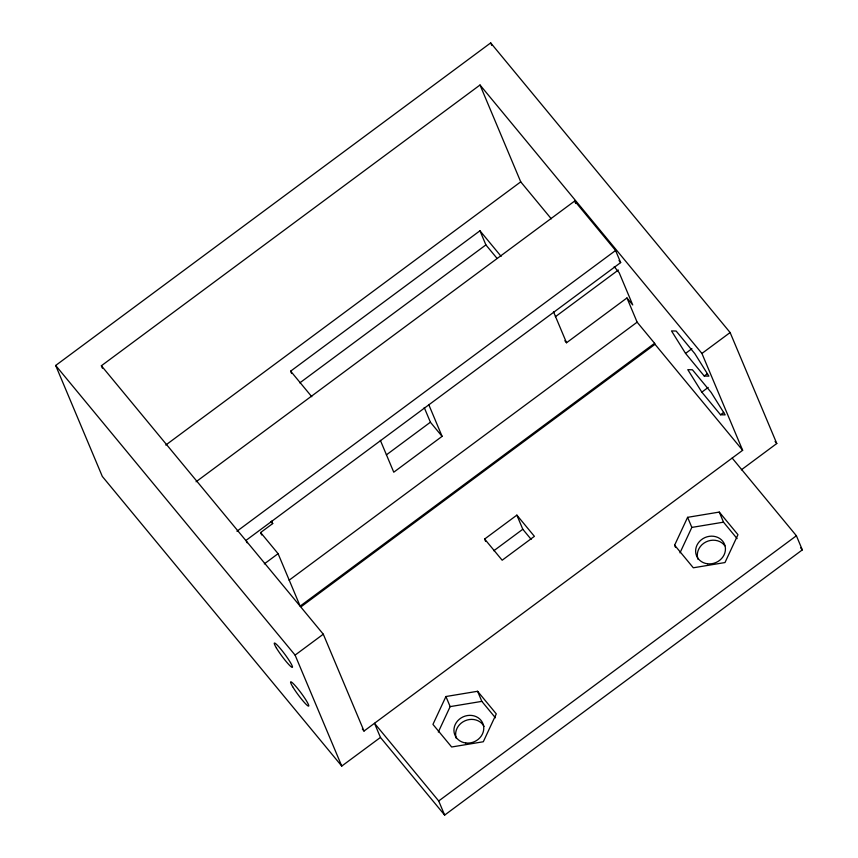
<?xml version="1.0" encoding="UTF-8"?>
<svg xmlns="http://www.w3.org/2000/svg" width="858" height="858" viewBox="0 0 858 858"><rect width="100%" height="100%" fill="white"/><g stroke="black" fill="none" stroke-linecap="round" stroke-linejoin="round"><path stroke-width="1.29" d="M445.924 696.524L432.947 724.388L451.64 746.996L483.311 741.752L496.289 713.888L477.595 691.28L445.924 696.524L450.16 706.617L438.309 732.056M674.624 545.184L687.601 517.331L719.272 512.076L737.966 534.684L724.989 562.548L693.318 567.792L674.624 545.184L675.568 547.425M679.986 552.852L691.838 527.413L687.601 517.331M362.312 728.989L364.017 731.048L742.642 450.3L701.93 353.453L480.019 85.006L101.383 365.755L102.424 368.211M732.196 458.097L796.396 535.757L802.327 549.881L444.648 815.1L438.706 800.975L374.517 723.315L380.448 737.44L341.752 766.076L102.317 476.437L55.673 365.465L490.69 42.9L730.126 332.539L776.78 443.522L741.355 469.83M165.766 445.055L520.731 181.853L480.019 85.006M291.634 373.509L290.647 371.149L479.965 230.781L501.115 256.36M299.807 382.882L485.896 244.905L479.965 230.781M196.064 481.767L574.688 201.019L615.583 250.482L620.666 262.591L246.074 540.347L247.104 542.803M236.947 531.231L615.583 250.482M261.647 534.974L260.618 532.539L272.705 523.573L271.664 521.117M555.362 316.741L618.35 270.034M386.368 454.879L430.405 422.222L424.227 407.518M264.307 563.888L278.089 553.667L260.618 532.539M564.864 340.733L566.537 342.76L626.951 297.962L632.732 304.955L619.165 272.672L614.21 266.677M428.7 404.504L442.095 436.357L393.758 472.2L380.362 440.347M289.114 580.222L637.129 322.168L626.951 297.962M637.129 322.168L654.6 343.297L300.139 606.123L278.089 553.667M301.137 606.713L655.019 344.305L654.6 343.297M685.553 353.41L671.503 330.92L676.147 331.049L694.841 353.657L708.89 376.147L704.236 376.019L685.553 353.41L691.913 348.691M341.752 766.076L295.098 655.104L323.294 634.201L101.383 365.755M701.93 353.453L730.126 332.539M704.236 376.019L707.421 373.659M484.641 539.028L516.87 515.132L534.395 536.336L502.166 560.22L484.641 539.028L485.628 541.377M701.833 392.149L687.784 369.659L692.427 369.787L711.121 392.396L725.171 414.886L720.527 414.768L701.833 392.149L708.193 387.43M493.8 550.761L522.801 529.257L516.87 515.132M720.527 414.768L723.702 412.408M438.706 800.975L796.396 535.757M691.838 527.413L723.509 522.168L737.108 538.61M450.16 706.617L481.831 701.372L495.431 717.814M775.074 441.452L776.78 443.522M619.004 260.575L620.666 262.591M520.731 181.853L551.297 218.833M655.019 344.305L742.642 450.3M800.643 547.844L802.327 549.881M485.896 244.905L496.9 258.204M522.801 529.257L531.145 539.35M430.405 422.222L442.095 436.357M290.647 371.149L311.797 396.739M271.031 521.557L272.705 523.573M380.448 737.44L444.648 815.1M55.673 365.465L295.098 655.104M719.272 512.076L723.509 522.168M574.688 201.019L575.729 203.485M490.69 42.9L491.731 45.367M553.464 311.669L566.537 342.76M477.595 691.28L481.831 701.372M323.294 634.201L364.017 731.048M698.037 559.309A15.144 13.642 -22.8 0 1 705.887 541.977A15.144 13.642 -22.8 0 1 724.838 545.785M456.349 738.513A15.144 13.642 -22.8 0 1 465.068 720.763A15.144 13.642 -22.8 0 1 484.062 726.447M465.744 742.974A15.144 13.642 -22.8 0 0 483.054 723.98A15.144 13.642 -22.8 0 0 457.775 720.72A15.144 13.642 -22.8 0 0 465.744 742.974M276.394 647.972A15.144 1.727 53.4 0 0 291.956 667.32A15.144 1.727 53.4 0 0 281.756 650.278A15.144 1.727 53.4 0 0 276.394 647.972M292.685 686.711A15.144 1.727 53.4 0 0 308.236 706.059A15.144 1.727 53.4 0 0 298.037 689.017A15.144 1.727 53.4 0 0 292.685 686.711M707.421 563.77A15.144 13.642 -22.8 0 0 724.731 544.776A15.144 13.642 -22.8 0 0 699.452 541.527A15.144 13.642 -22.8 0 0 707.421 563.77"/></g></svg>
